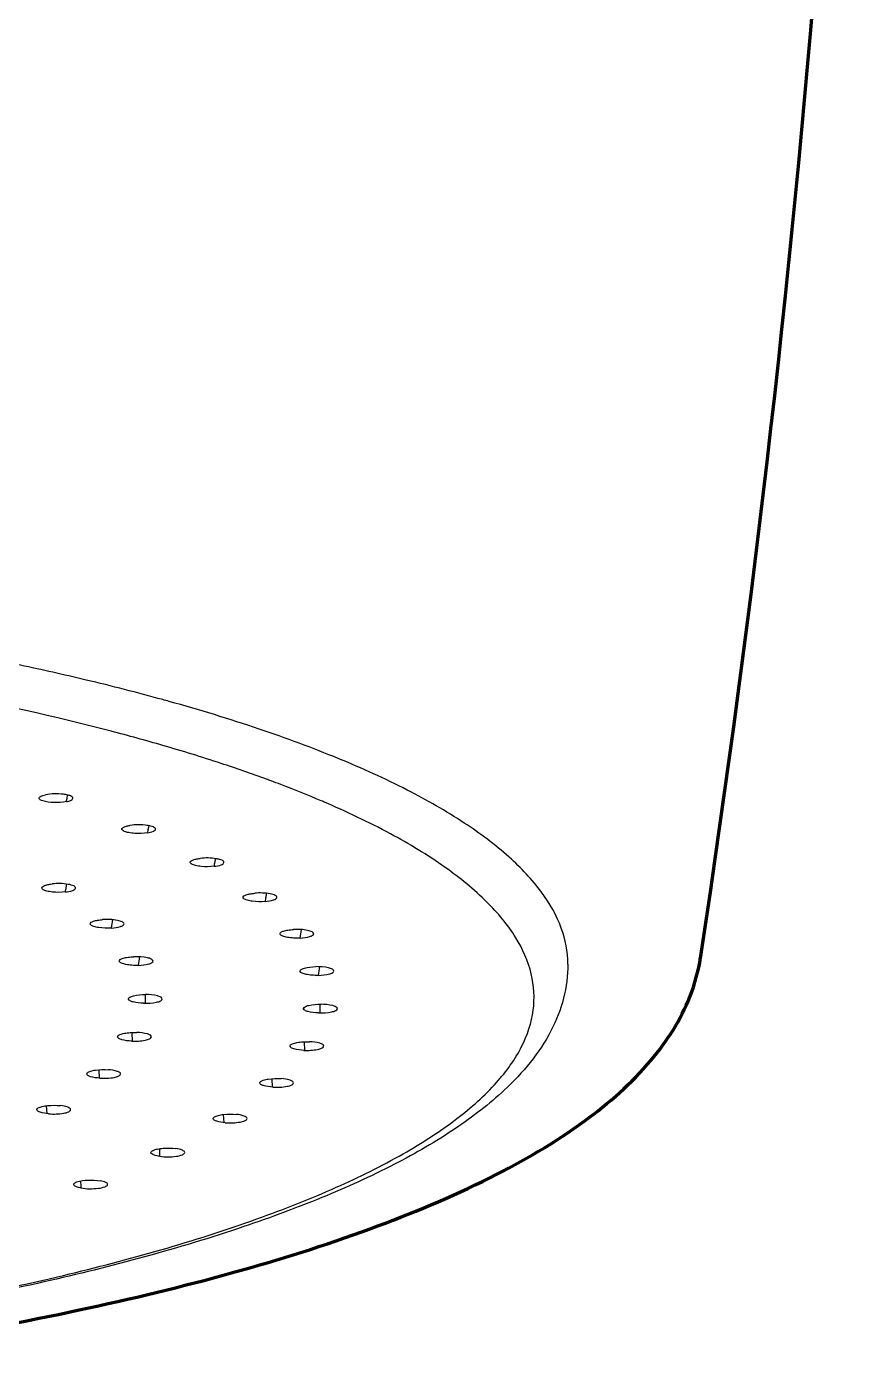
# Model space of a CAD drawing. Extents: x 40119 to 40713, y 15845 to 16265.
# Drawn here: x 40215.36 to 40227.71, y 16177.53 to 16197.36 of the extents above; entities that cross this region are included whole.
import ezdxf

# ---------------------------------------------------------------- set-up
doc = ezdxf.new("R2010")
doc.units = 0
doc.header["$LTSCALE"] = 7
doc.header["$MEASUREMENT"] = 0
doc.linetypes.add('CENTER', pattern=[2, 1.25, -0.25, 0.25, -0.25])
doc.layers.get('0').update_dxf_attribs({"color": 2, "linetype": 'CONTINUOUS'})
doc.layers.add('1', color=1, linetype='CENTER')

msp = doc.modelspace()

# ---------------------------------------------------------------- linework, layer by layer
at = {"color": 7, "linetype": 'Continuous'}
for p, q in [((40216.30665, 16184.08219), (40216.29826, 16184.09624)), ((40219.10787, 16183.93951), (40219.10356, 16183.94916)), ((40216.72985, 16183.54045), (40216.72824, 16183.54584)), ((40219.40323, 16183.39622), (40219.40282, 16183.39843)), ((40223.36153, 16183.50419), (40223.36153, 16183.50451)), ((40216.8639, 16182.98543), (40216.86347, 16182.98886)), ((40217.11187, 16183.05303), (40217.11201, 16182.92386)), ((40219.45295, 16182.84244), (40219.45262, 16182.84775)), ((40219.69288, 16182.90974), (40219.69374, 16182.7809)), ((40216.70301, 16182.42547), (40216.70503, 16182.4377)), ((40216.91188, 16182.48945), (40216.91698, 16182.36455)), ((40219.45974, 16182.35242), (40219.46482, 16182.22787)), ((40219.25301, 16182.28871), (40219.25535, 16182.3015)), ((40216.42396, 16181.94111), (40216.42889, 16181.81733)), ((40218.98419, 16181.80953), (40218.98909, 16181.68545)), ((40215.64783, 16181.40922), (40215.65684, 16181.29242)), ((40218.26449, 16181.27975), (40218.27298, 16181.16097))]:
    msp.add_line(p, q, dxfattribs=at)
for centre, radius, start, end in [((40207.0842, 16149.30868), 39.47149, 76.704954, 78.123554), ((40207.61319, 16151.56904), 37.15005, 76.576488, 76.697266), ((40208.55674, 16155.40816), 33.19679, 74.605625, 76.622273), ((40209.30953, 16158.17434), 30.33002, 74.400355, 74.589507), ((40210.42642, 16162.70883), 25.01137, 71.814913, 73.874716), ((40211.73527, 16166.66328), 20.84596, 69.878058, 71.840569), ((40212.31411, 16168.25733), 19.15007, 69.652163, 69.863491), ((40212.50954, 16168.78309), 18.58916, 69.18008, 69.653459), ((40213.32733, 16170.89307), 16.32631, 66.967284, 69.230721), ((40213.40633, 16186.49888), 2.60786, 346.854336, 348.201985), ((40213.26428, 16186.52872), 2.75301, 348.198544, 349.048614), ((40213.85386, 16172.14373), 14.96934, 66.811941, 66.949009), ((40214.86018, 16185.9639), 2.34382, 347.186577, 348.815453), ((40214.71375, 16185.99306), 2.49312, 348.810891, 349.840454), ((40216.03352, 16185.40674), 2.14572, 347.697055, 349.567201), ((40215.88267, 16185.43473), 2.29915, 349.561793, 350.76914), ((40213.76147, 16185.02181), 2.21508, 348.230318, 350.060531), ((40213.5991, 16185.05049), 2.37997, 350.054952, 351.233529), ((40216.77368, 16184.85733), 2.15499, 350.425219, 351.822192), ((40216.9298, 16184.8308), 1.99663, 348.383569, 350.430634), ((40214.53229, 16184.43551), 2.11939, 349.160816, 352.559496), ((40217.47992, 16184.25281), 1.95636, 349.27795, 353.009379), ((40215.02873, 16183.82386), 2.0104, 350.290982, 353.914977), ((40217.81489, 16183.65446), 1.88477, 350.30539, 354.214033), ((40215.36357, 16180.75218), 1.9647, 357.355518, 0.080674), ((40215.15138, 16180.75329), 2.17689, 0.043386, 0.446577), ((40213.92108, 16180.22837), 2.24072, 0.611353, 1.485744), ((40214.11122, 16180.23005), 2.05057, 358.989336, 0.621215)]:
    msp.add_arc(centre, radius, start, end, dxfattribs=at)
for points, knots in [([(40217.37305, 16186.73617), (40217.11872, 16186.80992), (40216.02801, 16187.10937), (40214.92218, 16187.3521), (40214.07137, 16187.51446)], [0, 0, 0, 0, 0.23413936, 1, 1, 1, 1]), ([(40223.36152, 16183.50451), (40223.36068, 16183.68515), (40223.28527, 16184.06869), (40222.97272, 16184.6096), (40222.476, 16185.12947), (40221.80105, 16185.63059), (40220.95212, 16186.11244), (40219.93484, 16186.57199), (40218.75699, 16187.00562), (40217.9123, 16187.26244), (40217.46569, 16187.38713)], [0, 0, 0, 0, 0.07302437, 0.1542238, 0.24938353, 0.36178059, 0.49293443, 0.64328111, 0.81255257, 1, 1, 1, 1]), ([(40215.54222, 16185.95366), (40215.53998, 16185.96595), (40215.5644, 16185.98616), (40215.59817, 16185.99803), (40215.6238, 16186.00476), (40215.63802, 16186.00763)], [0, 0, 0, 0, 0.32635924, 0.62102029, 1, 1, 1, 1]), ([(40215.59493, 16185.91692), (40215.5819, 16185.92123), (40215.56179, 16185.92873), (40215.54371, 16185.94554), (40215.54222, 16185.95366)], [0, 0, 0, 0, 0.6243073, 1, 1, 1, 1]), ([(40215.94585, 16185.90578), (40215.88545, 16185.89358), (40215.76723, 16185.8884), (40215.64819, 16185.8993), (40215.59493, 16185.91692)], [0, 0, 0, 0, 0.52342777, 1, 1, 1, 1]), ([(40216.04178, 16185.95484), (40216.04334, 16185.9713), (40216.00526, 16185.99265), (40215.9596, 16186.00545), (40215.87808, 16186.01979), (40215.77011, 16186.02375), (40215.68057, 16186.01622), (40215.63802, 16186.00763)], [0, 0, 0, 0, 0.1174487, 0.22730376, 0.36675002, 0.69151733, 1, 1, 1, 1]), ([(40215.94585, 16185.90578), (40215.96949, 16185.91056), (40216.00259, 16185.91833), (40216.04057, 16185.94213), (40216.04178, 16185.95484)], [0, 0, 0, 0, 0.65378099, 1, 1, 1, 1]), ([(40222.3083, 16181.75534), (40222.45156, 16181.91598), (40222.69232, 16182.24522), (40222.88333, 16182.80791), (40222.85031, 16183.38218), (40222.59833, 16183.93765), (40222.15074, 16184.46804), (40221.51689, 16184.97836), (40220.70111, 16185.46882), (40220.0839, 16185.75993), (40219.74804, 16185.9038)], [0, 0, 0, 0, 0.11026225, 0.20638184, 0.2983898, 0.39771974, 0.51343296, 0.65092791, 0.81282439, 1, 1, 1, 1]), ([(40216.76591, 16185.49625), (40216.76328, 16185.51073), (40216.79577, 16185.53277), (40216.8364, 16185.54494), (40216.86819, 16185.55176), (40216.88562, 16185.5545)], [0, 0, 0, 0, 0.31875452, 0.61784283, 1, 1, 1, 1]), ([(40217.26536, 16185.49778), (40217.2665, 16185.51307), (40217.23285, 16185.53362), (40217.19059, 16185.54612), (40217.11557, 16185.56085), (40217.0131, 16185.56632), (40216.92758, 16185.56109), (40216.88562, 16185.5545)], [0, 0, 0, 0, 0.11562828, 0.22247618, 0.35811286, 0.67975645, 1, 1, 1, 1]), ([(40216.80209, 16185.46569), (40216.79714, 16185.46779), (40216.78319, 16185.47451), (40216.76781, 16185.48577), (40216.76591, 16185.49625)], [0, 0, 0, 0, 0.33533668, 1, 1, 1, 1]), ([(40217.14563, 16185.4441), (40217.08333, 16185.43429), (40216.98955, 16185.4315), (40216.87469, 16185.44421), (40216.82313, 16185.45676), (40216.80209, 16185.46569)], [0, 0, 0, 0, 0.54548171, 0.80231443, 1, 1, 1, 1]), ([(40217.14563, 16185.4441), (40217.17505, 16185.44873), (40217.21472, 16185.45621), (40217.26425, 16185.48269), (40217.26536, 16185.49778)], [0, 0, 0, 0, 0.66314983, 1, 1, 1, 1]), ([(40217.77591, 16185.00521), (40217.77279, 16185.02207), (40217.81447, 16185.04551), (40217.86215, 16185.05787), (40217.90053, 16185.06452), (40217.9213, 16185.06699)], [0, 0, 0, 0, 0.3140721, 0.61706949, 1, 1, 1, 1]), ([(40217.79844, 16184.98128), (40217.79537, 16184.98301), (40217.78614, 16184.9888), (40217.7773, 16184.99775), (40217.77591, 16185.00521)], [0, 0, 0, 0, 0.31737469, 1, 1, 1, 1]), ([(40218.12996, 16184.94953), (40218.06667, 16184.94201), (40217.97382, 16184.94118), (40217.86314, 16184.95738), (40217.81609, 16184.97135), (40217.79844, 16184.98128)], [0, 0, 0, 0, 0.5688994, 0.81921219, 1, 1, 1, 1]), ([(40218.27529, 16185.00697), (40218.27629, 16185.02109), (40218.24657, 16185.04081), (40218.20787, 16185.05304), (40218.1393, 16185.06804), (40218.04298, 16185.07487), (40217.96204, 16185.07182), (40217.9213, 16185.06699)], [0, 0, 0, 0, 0.11420371, 0.21827812, 0.35034138, 0.66908655, 1, 1, 1, 1]), ([(40218.12996, 16184.94953), (40218.16546, 16184.95375), (40218.21195, 16184.96094), (40218.27404, 16184.98932), (40218.27529, 16185.00697)], [0, 0, 0, 0, 0.66900967, 1, 1, 1, 1]), ([(40215.58192, 16184.62634), (40215.57867, 16184.64377), (40215.62255, 16184.66746), (40215.67185, 16184.67986), (40215.71175, 16184.68643), (40215.73328, 16184.68881)], [0, 0, 0, 0, 0.3133551, 0.61718061, 1, 1, 1, 1]), ([(40215.60179, 16184.60397), (40215.59908, 16184.6056), (40215.59082, 16184.61115), (40215.58319, 16184.61951), (40215.58192, 16184.62634)], [0, 0, 0, 0, 0.31273884, 1, 1, 1, 1]), ([(40215.92998, 16184.56998), (40215.86659, 16184.56297), (40215.77408, 16184.56256), (40215.66458, 16184.57954), (40215.6186, 16184.59381), (40215.60179, 16184.60397)], [0, 0, 0, 0, 0.57431954, 0.82308969, 1, 1, 1, 1]), ([(40216.08129, 16184.62842), (40216.08207, 16184.64236), (40216.05305, 16184.66162), (40216.01505, 16184.67386), (40215.90791, 16184.69743), (40215.81193, 16184.6975), (40215.73328, 16184.68881)], [0, 0, 0, 0, 0.11471509, 0.21853185, 0.35004844, 1, 1, 1, 1]), ([(40215.92998, 16184.56998), (40215.96698, 16184.57408), (40216.01496, 16184.58105), (40216.08028, 16184.61019), (40216.08129, 16184.62842)], [0, 0, 0, 0, 0.67096028, 1, 1, 1, 1]), ([(40218.55859, 16184.48717), (40218.55499, 16184.50663), (40218.6067, 16184.53099), (40218.66166, 16184.54347), (40218.70689, 16184.54966), (40218.73103, 16184.55169)], [0, 0, 0, 0, 0.31174855, 0.61829748, 1, 1, 1, 1]), ([(40219.05795, 16184.4891), (40219.05892, 16184.50211), (40219.03273, 16184.52086), (40218.99761, 16184.53292), (40218.89696, 16184.55707), (40218.80607, 16184.55798), (40218.73103, 16184.55169)], [0, 0, 0, 0, 0.11365945, 0.21522068, 0.34411157, 1, 1, 1, 1]), ([(40218.57052, 16184.47025), (40218.5689, 16184.47154), (40218.5637, 16184.47611), (40218.55949, 16184.48234), (40218.55859, 16184.48717)], [0, 0, 0, 0, 0.29532242, 1, 1, 1, 1]), ([(40218.88553, 16184.42876), (40218.82216, 16184.42344), (40218.73124, 16184.42449), (40218.62641, 16184.44406), (40218.58421, 16184.45936), (40218.57052, 16184.47025)], [0, 0, 0, 0, 0.59349928, 0.83667396, 1, 1, 1, 1]), ([(40218.88553, 16184.42876), (40218.92731, 16184.43228), (40218.98303, 16184.44085), (40219.04121, 16184.46349), (40219.05737, 16184.48124), (40219.05795, 16184.4891)], [0, 0, 0, 0, 0.66479333, 0.87514353, 1, 1, 1, 1]), ([(40216.29807, 16184.09623), (40216.2943, 16184.11679), (40216.35022, 16184.14137), (40216.40816, 16184.15388), (40216.45616, 16184.1598), (40216.48165, 16184.16161)], [0, 0, 0, 0, 0.31141042, 0.61929275, 1, 1, 1, 1]), ([(40216.79748, 16184.09851), (40216.79821, 16184.11117), (40216.77319, 16184.12923), (40216.73942, 16184.14127), (40216.64237, 16184.16535), (40216.55446, 16184.16676), (40216.48165, 16184.16161)], [0, 0, 0, 0, 0.11423115, 0.21498955, 0.34265871, 1, 1, 1, 1]), ([(40216.61386, 16184.03696), (40216.55071, 16184.03248), (40216.4608, 16184.03428), (40216.3588, 16184.05511), (40216.31857, 16184.07096), (40216.30665, 16184.08219)], [0, 0, 0, 0, 0.60373198, 0.84381048, 1, 1, 1, 1]), ([(40216.61386, 16184.03696), (40216.65831, 16184.04011), (40216.71769, 16184.0486), (40216.77952, 16184.07165), (40216.79699, 16184.09029), (40216.79748, 16184.09851)], [0, 0, 0, 0, 0.66629679, 0.87687889, 1, 1, 1, 1]), ([(40219.1033, 16183.94916), (40219.1018, 16183.95749), (40219.11913, 16183.98034), (40219.16246, 16183.99472), (40219.22648, 16184.00984), (40219.27639, 16184.01415), (40219.30386, 16184.01557)], [0, 0, 0, 0, 0.11477036, 0.32197338, 0.62705259, 1, 1, 1, 1]), ([(40219.40212, 16183.88884), (40219.36965, 16183.88716), (40219.30691, 16183.88714), (40219.22015, 16183.89566), (40219.15418, 16183.91106), (40219.11688, 16183.92789), (40219.10787, 16183.93951)], [0, 0, 0, 0, 0.32124796, 0.61984612, 0.85473208, 1, 1, 1, 1]), ([(40219.60277, 16183.95121), (40219.60368, 16183.96318), (40219.58074, 16183.98082), (40219.54917, 16183.99274), (40219.45733, 16184.01709), (40219.37356, 16184.01917), (40219.30386, 16184.01557)], [0, 0, 0, 0, 0.113775, 0.2128228, 0.33859673, 1, 1, 1, 1]), ([(40219.40212, 16183.88884), (40219.45027, 16183.89134), (40219.515, 16183.89948), (40219.58211, 16183.92295), (40219.60209, 16183.94238), (40219.60277, 16183.95121)], [0, 0, 0, 0, 0.66563108, 0.87786197, 1, 1, 1, 1]), ([(40216.728, 16183.54584), (40216.72642, 16183.55467), (40216.73902, 16183.57055), (40216.76118, 16183.58165), (40216.80002, 16183.59604), (40216.86211, 16183.60755), (40216.91573, 16183.61196), (40216.94508, 16183.61296)], [0, 0, 0, 0, 0.11315515, 0.2047794, 0.32291157, 0.62959555, 1, 1, 1, 1]), ([(40217.01034, 16183.48481), (40216.9779, 16183.48371), (40216.91614, 16183.48464), (40216.83161, 16183.49469), (40216.77028, 16183.51054), (40216.73581, 16183.52874), (40216.72985, 16183.54045)], [0, 0, 0, 0, 0.33340934, 0.63539944, 0.86500794, 1, 1, 1, 1]), ([(40217.22758, 16183.54824), (40217.22823, 16183.5597), (40217.19532, 16183.58526), (40217.10344, 16183.60828), (40217.01134, 16183.61521), (40216.94508, 16183.61296)], [0, 0, 0, 0, 0.1148747, 0.33654859, 1, 1, 1, 1]), ([(40217.01034, 16183.48481), (40217.06227, 16183.48659), (40217.13246, 16183.49446), (40217.20473, 16183.51829), (40217.22705, 16183.53886), (40217.22758, 16183.54824)], [0, 0, 0, 0, 0.66615848, 0.87958708, 1, 1, 1, 1]), ([(40219.40269, 16183.39843), (40219.40103, 16183.40763), (40219.41483, 16183.42406), (40219.43828, 16183.43532), (40219.5088, 16183.46007), (40219.5758, 16183.4647), (40219.63206, 16183.46589)], [0, 0, 0, 0, 0.11233777, 0.20470725, 0.32393899, 1, 1, 1, 1]), ([(40219.67274, 16183.33707), (40219.64043, 16183.33639), (40219.57956, 16183.33796), (40219.49692, 16183.34925), (40219.43904, 16183.36506), (40219.40686, 16183.38474), (40219.40323, 16183.39622)], [0, 0, 0, 0, 0.34268028, 0.64704648, 0.87236036, 1, 1, 1, 1]), ([(40219.90231, 16183.40055), (40219.90309, 16183.41153), (40219.87251, 16183.43667), (40219.78419, 16183.45988), (40219.69597, 16183.46723), (40219.63206, 16183.46589)], [0, 0, 0, 0, 0.1146954, 0.33391739, 1, 1, 1, 1]), ([(40219.67274, 16183.33707), (40219.72723, 16183.33822), (40219.80128, 16183.34572), (40219.87722, 16183.36972), (40219.90161, 16183.39071), (40219.90231, 16183.40055)], [0, 0, 0, 0, 0.66456265, 0.87971271, 1, 1, 1, 1]), ([(40223.36152, 16183.50461), (40223.36233, 16183.33514), (40223.31839, 16182.99148), (40223.05267, 16182.32243), (40222.69294, 16181.89399), (40222.42092, 16181.63955)], [0, 0, 0, 0, 0.23726741, 0.47855073, 1, 1, 1, 1]), ([(40216.86347, 16182.98886), (40216.86371, 16182.99936), (40216.8913, 16183.02227), (40216.97421, 16183.04571), (40217.05553, 16183.0532), (40217.11492, 16183.05311)], [0, 0, 0, 0, 0.11755519, 0.3357112, 1, 1, 1, 1]), ([(40217.08784, 16182.9241), (40217.03544, 16182.92417), (40216.9641, 16182.93315), (40216.89001, 16182.95638), (40216.86556, 16182.97568), (40216.86375, 16182.98543)], [0, 0, 0, 0, 0.65770183, 0.87549839, 1, 1, 1, 1]), ([(40217.08784, 16182.9241), (40217.15208, 16182.92218), (40217.24128, 16182.92895), (40217.33086, 16182.95273), (40217.36311, 16182.97642), (40217.36343, 16182.98789)], [0, 0, 0, 0, 0.66047589, 0.88210239, 1, 1, 1, 1]), ([(40217.36343, 16182.98789), (40217.36372, 16182.99821), (40217.33694, 16183.02162), (40217.25495, 16183.04539), (40217.17412, 16183.05302), (40217.11492, 16183.05311)], [0, 0, 0, 0, 0.11640312, 0.33240481, 1, 1, 1, 1]), ([(40219.45262, 16182.84775), (40219.4541, 16182.85872), (40219.48368, 16182.88025), (40219.56844, 16182.90405), (40219.65117, 16182.91062), (40219.71119, 16182.91008)], [0, 0, 0, 0, 0.12127565, 0.34241105, 1, 1, 1, 1]), ([(40219.67323, 16182.78124), (40219.6216, 16182.78171), (40219.55142, 16182.7905), (40219.47845, 16182.8137), (40219.45455, 16182.83282), (40219.45276, 16182.84244)], [0, 0, 0, 0, 0.65789557, 0.87526976, 1, 1, 1, 1]), ([(40219.67323, 16182.78124), (40219.73801, 16182.77909), (40219.8282, 16182.7855), (40219.91876, 16182.80938), (40219.95184, 16182.83286), (40219.95241, 16182.84451)], [0, 0, 0, 0, 0.65881038, 0.88137082, 1, 1, 1, 1]), ([(40219.95241, 16182.84451), (40219.9529, 16182.85452), (40219.92758, 16182.87789), (40219.84762, 16182.90161), (40219.76902, 16182.90956), (40219.71119, 16182.91008)], [0, 0, 0, 0, 0.11599299, 0.33050086, 1, 1, 1, 1]), ([(40216.90901, 16182.36486), (40216.86048, 16182.36666), (40216.79477, 16182.3749), (40216.72635, 16182.39798), (40216.70448, 16182.41636), (40216.70281, 16182.42547)], [0, 0, 0, 0, 0.65845032, 0.87431791, 1, 1, 1, 1]), ([(40216.70503, 16182.4377), (40216.71153, 16182.44942), (40216.74651, 16182.46734), (40216.80866, 16182.48315), (40216.8936, 16182.49292), (40216.95555, 16182.4937), (40216.98801, 16182.49249)], [0, 0, 0, 0, 0.13676175, 0.36732849, 0.66873944, 1, 1, 1, 1]), ([(40216.90901, 16182.36486), (40216.97665, 16182.36172), (40217.07151, 16182.36751), (40217.16623, 16182.39116), (40217.20191, 16182.41542), (40217.20238, 16182.4276)], [0, 0, 0, 0, 0.65686559, 0.88181013, 1, 1, 1, 1]), ([(40217.20238, 16182.4276), (40217.20272, 16182.43672), (40217.18169, 16182.45841), (40217.10982, 16182.48216), (40217.03999, 16182.49056), (40216.98801, 16182.49249)], [0, 0, 0, 0, 0.11773205, 0.3288844, 1, 1, 1, 1]), ([(40219.25535, 16182.3015), (40219.26226, 16182.31322), (40219.29761, 16182.33094), (40219.36038, 16182.34671), (40219.44561, 16182.35627), (40219.50771, 16182.35693), (40219.54017, 16182.35565)], [0, 0, 0, 0, 0.13809553, 0.36936907, 0.67034201, 1, 1, 1, 1]), ([(40219.75236, 16182.29053), (40219.75287, 16182.29954), (40219.73236, 16182.32136), (40219.66103, 16182.34508), (40219.59181, 16182.35361), (40219.54017, 16182.35565)], [0, 0, 0, 0, 0.11734246, 0.32784153, 1, 1, 1, 1]), ([(40219.45789, 16182.22816), (40219.40961, 16182.23006), (40219.34424, 16182.23824), (40219.27619, 16182.26132), (40219.25447, 16182.27963), (40219.25281, 16182.28871)], [0, 0, 0, 0, 0.65848535, 0.87423753, 1, 1, 1, 1]), ([(40219.45789, 16182.22816), (40219.5256, 16182.22494), (40219.62065, 16182.23053), (40219.71568, 16182.25428), (40219.75167, 16182.27827), (40219.75236, 16182.29053)], [0, 0, 0, 0, 0.65574617, 0.88115922, 1, 1, 1, 1]), ([(40216.25748, 16181.89727), (40216.26985, 16181.90843), (40216.31057, 16181.92413), (40216.41331, 16181.94466), (40216.50348, 16181.94627), (40216.5667, 16181.94158)], [0, 0, 0, 0, 0.15798019, 0.39884814, 1, 1, 1, 1]), ([(40216.74757, 16181.87874), (40216.74779, 16181.88677), (40216.73149, 16181.90621), (40216.67011, 16181.9295), (40216.61112, 16181.93828), (40216.5667, 16181.94158)], [0, 0, 0, 0, 0.12103136, 0.32916272, 1, 1, 1, 1]), ([(40212.45939, 16178.23064), (40213.61438, 16178.41216), (40215.74051, 16178.81574), (40218.23407, 16179.5146), (40219.89554, 16180.16697), (40220.88941, 16180.65699), (40221.69203, 16181.16975), (40222.13148, 16181.55707), (40222.3083, 16181.75534)], [0, 0, 0, 0, 0.3308168, 0.61180815, 0.73110359, 0.83544832, 0.92483118, 1, 1, 1, 1]), ([(40216.24809, 16181.87641), (40216.24713, 16181.88179), (40216.25029, 16181.89022), (40216.25575, 16181.89571), (40216.25748, 16181.89727)], [0, 0, 0, 0, 0.70117576, 1, 1, 1, 1]), ([(40216.43722, 16181.81676), (40216.39248, 16181.82008), (40216.33197, 16181.8274), (40216.26923, 16181.85053), (40216.24961, 16181.86789), (40216.24809, 16181.87641)], [0, 0, 0, 0, 0.65884186, 0.87292343, 1, 1, 1, 1]), ([(40216.43722, 16181.81676), (40216.47439, 16181.81437), (40216.54541, 16181.81374), (40216.64303, 16181.82544), (40216.70857, 16181.84051), (40216.74722, 16181.86596), (40216.74757, 16181.87874)], [0, 0, 0, 0, 0.3420375, 0.65482739, 0.88262757, 1, 1, 1, 1]), ([(40218.8055, 16181.74473), (40218.80458, 16181.7499), (40218.8074, 16181.75797), (40218.81249, 16181.76335), (40218.8141, 16181.76486)], [0, 0, 0, 0, 0.70413713, 1, 1, 1, 1]), ([(40218.99604, 16181.68499), (40218.95099, 16181.68818), (40218.89005, 16181.69559), (40218.82683, 16181.71871), (40218.80704, 16181.73616), (40218.8055, 16181.74473)], [0, 0, 0, 0, 0.65882109, 0.87305548, 1, 1, 1, 1]), ([(40218.8141, 16181.76486), (40218.82602, 16181.7761), (40218.86625, 16181.79195), (40218.96825, 16181.81278), (40219.05815, 16181.81458), (40219.12131, 16181.8101)], [0, 0, 0, 0, 0.15618954, 0.39626805, 1, 1, 1, 1]), ([(40218.99604, 16181.68499), (40219.03302, 16181.68267), (40219.10362, 16181.68214), (40219.20068, 16181.69374), (40219.26592, 16181.70896), (40219.30443, 16181.73401), (40219.30498, 16181.74678)], [0, 0, 0, 0, 0.34188546, 0.6542718, 0.8820132, 1, 1, 1, 1]), ([(40219.30498, 16181.74678), (40219.30532, 16181.75488), (40219.28882, 16181.7747), (40219.22644, 16181.79808), (40219.16647, 16181.80689), (40219.12131, 16181.8101)], [0, 0, 0, 0, 0.12027641, 0.32824417, 1, 1, 1, 1]), ([(40222.42092, 16181.63955), (40222.19808, 16181.43111), (40221.67619, 16181.03143), (40220.76561, 16180.50738), (40219.68327, 16180.01811), (40217.93514, 16179.38056), (40215.36945, 16178.70365), (40213.19634, 16178.31468), (40212.02528, 16178.14173)], [0, 0, 0, 0, 0.08253029, 0.17689074, 0.28367226, 0.40337624, 0.67982785, 1, 1, 1, 1]), ([(40215.50814, 16181.34849), (40215.50769, 16181.35094), (40215.50851, 16181.36396), (40215.52055, 16181.3726), (40215.52918, 16181.37765)], [0, 0, 0, 0, 0.19981542, 1, 1, 1, 1]), ([(40215.68113, 16181.29002), (40215.64006, 16181.29471), (40215.58443, 16181.30097), (40215.52701, 16181.32418), (40215.50963, 16181.34054), (40215.50814, 16181.34849)], [0, 0, 0, 0, 0.65891955, 0.87119552, 1, 1, 1, 1]), ([(40215.52918, 16181.37765), (40215.54637, 16181.38771), (40215.59282, 16181.40185), (40215.70286, 16181.41848), (40215.79552, 16181.41789), (40215.85888, 16181.41065)], [0, 0, 0, 0, 0.17863736, 0.42809714, 1, 1, 1, 1]), ([(40215.68113, 16181.29002), (40215.71946, 16181.28682), (40215.79347, 16181.28514), (40215.89594, 16181.29627), (40215.96538, 16181.31106), (40216.00692, 16181.33724), (40216.00754, 16181.35069)], [0, 0, 0, 0, 0.33682307, 0.6506239, 0.88215177, 1, 1, 1, 1]), ([(40216.00754, 16181.35069), (40216.00836, 16181.3684), (40215.94301, 16181.40067), (40215.89594, 16181.40641), (40215.85888, 16181.41065)], [0, 0, 0, 0, 0.32222102, 1, 1, 1, 1]), ([(40218.11692, 16181.21784), (40218.1165, 16181.22013), (40218.11701, 16181.23186), (40218.12728, 16181.24026), (40218.13484, 16181.2451)], [0, 0, 0, 0, 0.20562105, 1, 1, 1, 1]), ([(40218.29361, 16181.15908), (40218.2517, 16181.16346), (40218.19494, 16181.16997), (40218.13632, 16181.19318), (40218.1184, 16181.20977), (40218.11692, 16181.21784)], [0, 0, 0, 0, 0.65892985, 0.87162298, 1, 1, 1, 1]), ([(40218.13484, 16181.2451), (40218.15098, 16181.25543), (40218.19612, 16181.26993), (40218.30466, 16181.2875), (40218.39685, 16181.28744), (40218.46029, 16181.28081)], [0, 0, 0, 0, 0.17387371, 0.4214207, 1, 1, 1, 1]), ([(40218.29361, 16181.15908), (40218.33161, 16181.15608), (40218.40479, 16181.15465), (40218.506, 16181.1658), (40218.5746, 16181.18075), (40218.61556, 16181.20647), (40218.61632, 16181.2198)], [0, 0, 0, 0, 0.33752971, 0.65074868, 0.88169878, 1, 1, 1, 1]), ([(40218.61632, 16181.2198), (40218.61737, 16181.23821), (40218.54798, 16181.27127), (40218.49916, 16181.27675), (40218.46029, 16181.28081)], [0, 0, 0, 0, 0.32053539, 1, 1, 1, 1]), ([(40217.19639, 16180.71518), (40217.19585, 16180.71809), (40217.19782, 16180.73479), (40217.21502, 16180.74369), (40217.22675, 16180.74924)], [0, 0, 0, 0, 0.18563109, 1, 1, 1, 1]), ([(40217.22675, 16180.74924), (40217.24649, 16180.75857), (40217.29631, 16180.7717), (40217.40968, 16180.78582), (40217.50322, 16180.78382), (40217.56603, 16180.77494)], [0, 0, 0, 0, 0.19098755, 0.44527056, 1, 1, 1, 1]), ([(40217.69577, 16180.717), (40217.69704, 16180.73278), (40217.64108, 16180.7646), (40217.59879, 16180.7703), (40217.56603, 16180.77494)], [0, 0, 0, 0, 0.3236212, 1, 1, 1, 1]), ([(40217.32617, 16180.66153), (40217.2949, 16180.66595), (40217.25206, 16180.67397), (40217.19934, 16180.69913), (40217.19639, 16180.71518)], [0, 0, 0, 0, 0.65935337, 1, 1, 1, 1]), ([(40217.32617, 16180.66153), (40217.36688, 16180.65578), (40217.44836, 16180.65084), (40217.56389, 16180.65951), (40217.64364, 16180.67414), (40217.69452, 16180.70153), (40217.69577, 16180.717)], [0, 0, 0, 0, 0.32000151, 0.63758468, 0.87914865, 1, 1, 1, 1]), ([(40216.05635, 16180.24355), (40216.0557, 16180.24709), (40216.05774, 16180.25855), (40216.07558, 16180.27306), (40216.09193, 16180.28026), (40216.10211, 16180.28398)], [0, 0, 0, 0, 0.16633475, 0.49955824, 1, 1, 1, 1]), ([(40216.16147, 16180.19388), (40216.13595, 16180.19856), (40216.09998, 16180.20651), (40216.05881, 16180.23001), (40216.05635, 16180.24355)], [0, 0, 0, 0, 0.6534164, 1, 1, 1, 1]), ([(40216.10211, 16180.28398), (40216.1535, 16180.30272), (40216.27204, 16180.31452), (40216.38937, 16180.31055), (40216.45064, 16180.29932)], [0, 0, 0, 0, 0.46754033, 1, 1, 1, 1]), ([(40216.16147, 16180.19388), (40216.2029, 16180.18629), (40216.28822, 16180.17916), (40216.41111, 16180.18599), (40216.49714, 16180.20053), (40216.55416, 16180.22844), (40216.5558, 16180.24525)], [0, 0, 0, 0, 0.30814911, 0.62799969, 0.87641645, 1, 1, 1, 1]), ([(40216.5558, 16180.24525), (40216.55711, 16180.25865), (40216.51357, 16180.28829), (40216.47754, 16180.29439), (40216.45064, 16180.29932)], [0, 0, 0, 0, 0.32984643, 1, 1, 1, 1])]:
    msp.add_open_spline(points, degree=3, knots=knots, dxfattribs=at)
at = {"layer": '1', "color": 7, "linetype": 'Continuous', "lineweight": 70}
msp.add_arc((40018.21331, 16215.15824), 209.50029, 351.3341536, 359.9738748, dxfattribs=at)
msp.add_open_spline([(40210.77614, 16177.52918), (40210.83228, 16177.53568), (40211.79283, 16177.64805), (40213.58651, 16177.89557), (40216.07679, 16178.35487), (40218.34606, 16178.90023), (40220.38178, 16179.53668), (40222.13856, 16180.26633), (40223.55454, 16181.08491), (40224.58404, 16181.98496), (40225.14106, 16182.84766), (40225.2932, 16183.40456), (40225.32291, 16183.60327)], degree=3, knots=[0.138776106, 0.138776106, 0.138776106, 0.138776106, 0.14763107, 0.290305577, 0.422425067, 0.544276908, 0.655808036, 0.756321832, 0.841799459, 0.911044854, 0.968695805, 1, 1, 1, 1], dxfattribs=at)

doc.saveas('drawing.dxf')
